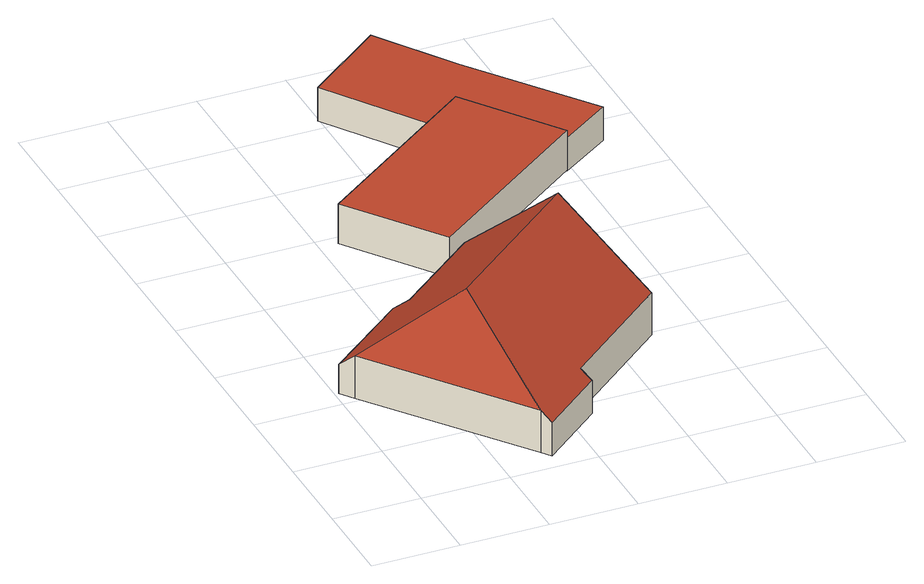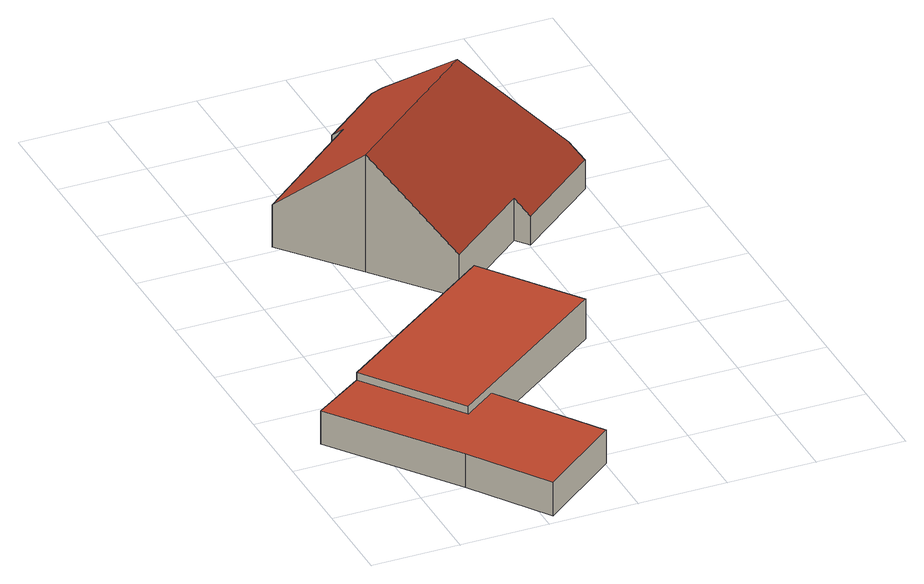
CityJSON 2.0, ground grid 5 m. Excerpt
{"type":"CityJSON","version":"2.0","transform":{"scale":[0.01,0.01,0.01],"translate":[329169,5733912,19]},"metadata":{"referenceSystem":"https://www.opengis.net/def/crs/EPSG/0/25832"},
"CityObjects":{
"building1":{"type":"Building","attributes":{"Geometrietyp2DReferenz":"3000","Gemeindeschluessel":"05170012","function":"31001_1010","roofType":"5000","measuredHeight":7.09},"address":[{"country":"Germany","locality":"Hamminkeln","thoroughfareNumber":"2","thoroughfareName":"Bergittenstraße"}],"geometry":[{"type":"Solid","lod":"2","boundaries":[[[[0,1,2,3]],[[4,5,1,0]],[[6,7,5,4]],[[8,9,7,6]],[[10,11,9,8]],[[12,13,11,10]],[[14,15,13,12]],[[16,17,15,14]],[[18,19,17,16]],[[20,21,19,18]],[[3,2,21,20]],[[12,10,8,6,4,0,22]],[[0,3,22]],[[3,20,18,16,14,12,22]],[[1,5,7,9,11,13,15,17,19,21,2]]]],"semantics":{"surfaces":[{"type":"WallSurface"},{"type":"RoofSurface"},{"type":"GroundSurface"}],"values":[[0,0,0,0,0,0,0,0,0,0,0,1,1,1,2]]}}]},
"building2":{"type":"Building","attributes":{"Geometrietyp2DReferenz":"3000","Gemeindeschluessel":"05170012","function":"31001_2463","roofType":"1000","measuredHeight":2.41},"address":[{"country":"Germany","locality":"Hamminkeln","thoroughfareNumber":"2","thoroughfareName":"Bergittenstraße"}],"geometry":[{"type":"Solid","lod":"2","boundaries":[[[[23,24,25,26]],[[27,28,24,23]],[[29,30,28,27]],[[26,25,30,29]],[[27,23,26,29]],[[24,28,30,25]]]],"semantics":{"surfaces":[{"type":"WallSurface"},{"type":"RoofSurface"},{"type":"GroundSurface"}],"values":[[0,0,0,0,1,2]]}}]},
"building3":{"type":"Building","attributes":{"Geometrietyp2DReferenz":"3000","Gemeindeschluessel":"05170012","function":"51009_1610","roofType":"1000","measuredHeight":2.02},"geometry":[{"type":"Solid","lod":"2","boundaries":[[[[31,32,33,34]],[[35,36,32,31]],[[37,38,36,35]],[[39,40,38,37]],[[41,42,40,39]],[[43,44,42,41]],[[34,33,44,43]],[[41,39,37,35,31,34,43]],[[32,36,38,40,42,44,33]]]],"semantics":{"surfaces":[{"type":"WallSurface"},{"type":"RoofSurface"},{"type":"GroundSurface"}],"values":[[0,0,0,0,0,0,0,1,2]]}}]}
},
"vertices":[
[77,1017,320],[77,1017,65],[737,147,65],[737,147,320],[19,1095,239],[19,1095,65],[495,1483,239],[495,1483,65],[557,1408,320],[557,1408,65],[1038,1800,320],[1038,1800,65],[1378,1382,775],[1378,1382,65],[1719,965,320],[1719,965,65],[1089,440,320],[1089,440,65],[1131,389,265],[1131,389,65],[777,95,264],[777,95,65],[574,720,775],
[1578,3143,305],[1578,3143,64],[605,2430,64],[605,2430,305],[1969,2610,305],[1969,2610,64],[997,1899,305],[997,1899,64],
[1969,2610,260],[1969,2610,58],[2261,2810,58],[2261,2810,260],[1578,3143,260],[1578,3143,58],[1387,3003,260],[1387,3003,58],[993,3573,260],[993,3573,58],[1449,3932,260],[1449,3932,58],[1748,3494,260],[1748,3494,58]
]}
